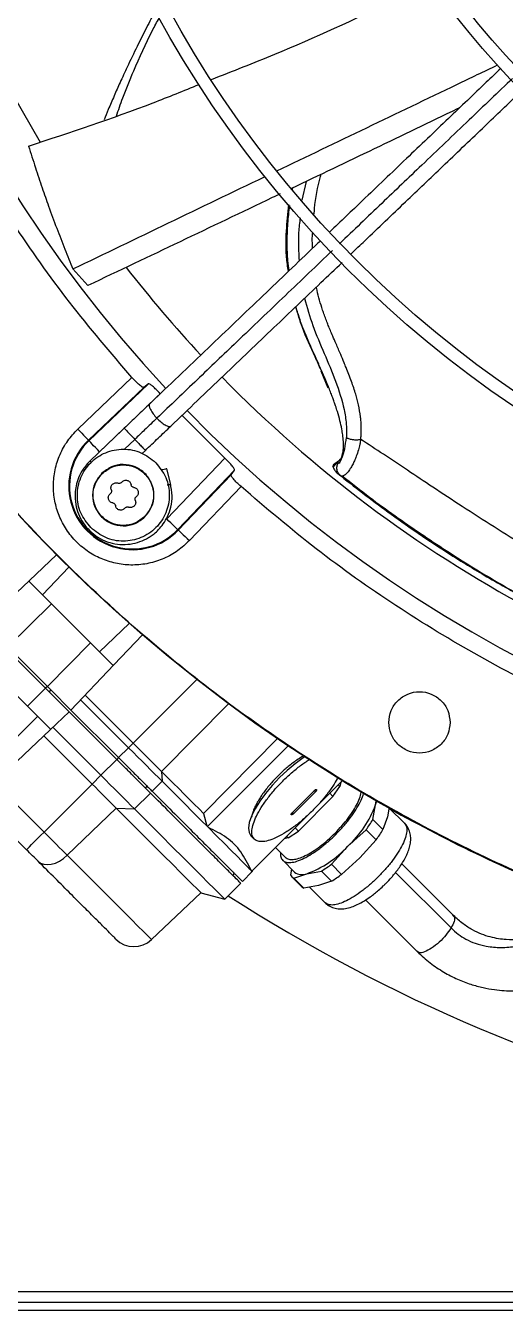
# Model space of a CAD drawing. Header units: inches. Extents: x 1229 to 1453, y -1023 to -720.
# Drawn here: x 1276.56 to 1280.26, y -999.56 to -989.65 of the extents above; entities that cross this region are included whole.
import ezdxf

# ---------------------------------------------------------------- set-up
doc = ezdxf.new("R2010")
doc.units = ezdxf.units.IN
doc.header["$MEASUREMENT"] = 0

msp = doc.modelspace()

# ---------------------------------------------------------------- linework, layer by layer
at = {"color": 18, "linetype": 'Continuous', "lineweight": 25, "true_color": 0x000000}
for p, q in [((1278.7254, -990.853), (1278.693, -990.9978)), ((1278.6202, -990.9147), (1278.6226, -990.9024)), ((1276.9271, -991.5281), (1277.0431, -991.6554)), ((1278.838, -992.3141), (1278.893, -992.4442)), ((1276.9651, -992.7628), (1277.3818, -992.3644)), ((1277.0467, -992.8482), (1277.4727, -992.4409)), ((1277.5089, -992.414), (1277.0505, -992.8522)), ((1277.5089, -992.414), (1277.4727, -992.4409)), ((1277.6008, -992.4895), (1277.1321, -992.9376)), ((1278.0983, -992.987), (1277.7683, -992.657)), ((1277.3225, -992.7562), (1277.0577, -993.0093)), ((1277.0505, -992.8522), (1277.0467, -992.8482)), ((1277.4041, -992.8416), (1277.3244, -992.9178)), ((1277.4607, -992.951), (1277.4857, -992.927)), ((1277.6502, -993.4557), (1278.0983, -992.987)), ((1278.9331, -993.0559), (1278.9321, -993.0521)), ((1278.9331, -993.0559), (1278.9684, -993.016)), ((1278.9741, -993.0099), (1278.9369, -993.038)), ((1278.9684, -993.016), (1278.9715, -993.0136)), ((1278.9684, -993.016), (1278.9723, -993.024)), ((1278.9807, -993.0046), (1278.9775, -993.0065)), ((1277.6812, -993.1904), (1277.6515, -993.0682)), ((1278.1738, -993.0789), (1277.7356, -993.5373)), ((1278.1469, -993.1151), (1277.7396, -993.5411)), ((1278.1469, -993.1151), (1278.1738, -993.0789)), ((1278.9683, -993.1048), (1278.9914, -993.1234)), ((1278.9861, -993.1187), (1278.9936, -993.1235)), ((1278.2234, -993.2059), (1277.825, -993.6227)), ((1277.7396, -993.5411), (1277.7356, -993.5373)), ((1276.5932, -993.9289), (1276.8011, -993.7316)), ((1276.8966, -993.8267), (1276.693, -994.0412)), ((1276.5932, -993.9289), (1276.2439, -994.2603)), ((1276.5904, -993.9386), (1276.5932, -993.9289)), ((1276.7626, -994.1108), (1276.5904, -993.9386)), ((1276.4249, -994.4413), (1276.7626, -994.1108)), ((1277.0616, -994.4098), (1276.7626, -994.1108)), ((1276.8495, -994.1976), (1276.8494, -994.1977)), ((1276.9747, -994.323), (1276.9748, -994.3229)), ((1277.1312, -994.4794), (1277.362, -994.2604)), ((1277.0616, -994.4098), (1276.7311, -994.7475)), ((1277.2338, -994.582), (1277.0616, -994.4098)), ((1277.2435, -994.5792), (1277.4627, -994.3482)), ((1276.7172, -994.7614), (1276.411, -994.4552)), ((1276.7311, -994.7475), (1276.4249, -994.4413)), ((1275.1668, -994.6029), (1276.5695, -996.0056)), ((1276.2733, -994.5959), (1276.5765, -994.8991)), ((1276.9121, -994.9285), (1277.2435, -994.5792)), ((1277.2435, -994.5792), (1277.2338, -994.582)), ((1277.882, -994.6931), (1277.3915, -995.1836)), ((1276.5765, -994.8991), (1276.7172, -994.7614)), ((1276.7311, -994.7475), (1276.717, -994.7613)), ((1276.8982, -994.9424), (1276.7172, -994.7614)), ((1276.7311, -994.7475), (1276.759, -994.7753)), ((1276.759, -994.7753), (1276.745, -994.7893)), ((1276.759, -994.7753), (1276.9121, -994.9285)), ((1277.0213, -994.8134), (1277.3915, -995.1836)), ((1276.5765, -994.8991), (1276.7538, -995.0764)), ((1276.9121, -994.9285), (1277.2794, -995.2957)), ((1276.9867, -994.8499), (1277.3559, -995.2192)), ((1278.1275, -994.8804), (1277.6108, -995.403)), ((1276.6555, -994.9781), (1276.2178, -995.4158)), ((1276.7526, -995.0805), (1276.8982, -994.9424)), ((1277.2654, -995.3097), (1276.8982, -994.9424)), ((1276.7526, -995.0805), (1276.3061, -995.5042)), ((1276.7035, -995.1271), (1277.0758, -995.4993)), ((1276.7526, -995.0805), (1276.7538, -995.0764)), ((1276.7725, -995.0617), (1277.1429, -995.4322)), ((1277.3559, -995.2192), (1277.2794, -995.2957)), ((1277.3915, -995.1836), (1277.3559, -995.2192)), ((1278.5088, -995.1438), (1277.9351, -995.7273)), ((1277.9645, -995.8278), (1278.5873, -995.205)), ((1277.1429, -995.4322), (1277.2654, -995.3097)), ((1277.2794, -995.2957), (1277.2654, -995.3097)), ((1277.6108, -995.403), (1277.6149, -995.4781)), ((1276.705, -995.8701), (1276.3231, -995.4881)), ((1277.0758, -995.4993), (1276.705, -995.8701)), ((1277.1429, -995.4322), (1277.0758, -995.4993)), ((1277.4856, -995.5299), (1277.4996, -995.516)), ((1277.6149, -995.4781), (1277.5387, -995.5551)), ((1279.0052, -995.4726), (1278.7861, -995.6917)), ((1278.932, -995.5957), (1278.9841, -995.5179)), ((1278.9841, -995.5179), (1278.972, -995.5058)), ((1278.9924, -995.4854), (1278.9841, -995.5179)), ((1277.4025, -995.6918), (1277.525, -995.5693)), ((1278.6205, -995.7182), (1278.7875, -995.5512)), ((1278.7971, -995.5607), (1278.63, -995.7277)), ((1278.932, -995.5957), (1278.665, -995.8627)), ((1278.7971, -995.5607), (1278.7875, -995.5512)), ((1278.9071, -995.5708), (1278.932, -995.5957)), ((1279.2598, -995.6601), (1279.2722, -995.6242)), ((1276.8836, -996.0486), (1277.2606, -995.6841)), ((1277.2606, -995.6841), (1277.4025, -995.6918)), ((1277.9351, -995.7273), (1277.9595, -995.8227)), ((1278.761, -995.7168), (1278.3073, -996.1705)), ((1278.6205, -995.7182), (1278.63, -995.7277)), ((1279.2396, -995.7734), (1279.2598, -995.6601)), ((1279.3644, -995.6789), (1279.3514, -995.7517)), ((1279.4839, -995.8022), (1279.3661, -995.6843)), ((1277.9595, -995.8227), (1277.9645, -995.8278)), ((1279.3172, -995.851), (1279.2396, -995.7734)), ((1279.3514, -995.7517), (1279.3172, -995.851)), ((1277.9716, -995.8348), (1277.9645, -995.8278)), ((1278.2995, -995.8983), (1278.3257, -995.9245)), ((1278.5872, -995.9148), (1278.5547, -995.9231)), ((1278.5751, -995.9027), (1278.5872, -995.9148)), ((1278.5872, -995.9148), (1278.665, -995.8627)), ((1278.665, -995.8627), (1278.6401, -995.8378)), ((1279.047, -995.9777), (1279.1875, -995.8512)), ((1279.1875, -995.8512), (1279.2651, -995.9287)), ((1278.4896, -995.9882), (1278.5668, -996.0654)), ((1278.9205, -996.1182), (1279.047, -995.9777)), ((1279.2651, -995.9287), (1279.1386, -996.0693)), ((1278.5445, -996.0876), (1278.6361, -996.1792)), ((1278.9981, -996.1958), (1278.9205, -996.1182)), ((1279.1386, -996.0693), (1278.9981, -996.1958)), ((1279.8612, -996.5135), (1279.4619, -996.1149)), ((1278.1592, -996.2035), (1278.1732, -996.1895)), ((1278.234, -996.2505), (1278.31, -996.1732)), ((1278.3073, -996.1705), (1278.3003, -996.1635)), ((1278.6123, -996.1554), (1278.6045, -996.1991)), ((1278.6152, -996.214), (1278.6928, -996.2916)), ((1278.6302, -996.2247), (1278.7294, -996.1905)), ((1278.7294, -996.1905), (1278.8428, -996.1703)), ((1278.8428, -996.1703), (1278.9203, -996.2479)), ((1279.4142, -996.1816), (1279.8424, -996.6091)), ((1278.098, -996.3872), (1278.2205, -996.2647)), ((1278.7077, -996.3023), (1278.6302, -996.2247)), ((1278.821, -996.2821), (1278.7077, -996.3023)), ((1278.7514, -996.2945), (1278.8715, -996.4146)), ((1278.9203, -996.2479), (1278.821, -996.2821)), ((1277.534, -996.6991), (1277.9145, -996.3381)), ((1277.9145, -996.3381), (1278.098, -996.3872)), ((1279.1833, -996.3931), (1279.5831, -996.7922)), ((1271.7734, -999.411), (1298.6274, -999.411)), ((1271.6974, -999.494), (1298.7033, -999.494)), ((1271.6974, -999.557), (1298.7033, -999.557))]:
    msp.add_line(p, q, dxfattribs=at)
at = {"color": 18, "linetype": 'Continuous', "lineweight": 25, "true_color": 0x000000, "flags": 128}
for points in [[(1276.9651, -992.7628), (1276.9808, -992.7793), (1276.996, -992.7951), (1277.01, -992.8098), (1277.0223, -992.8227), (1277.0324, -992.8333), (1277.0401, -992.8413), (1277.0449, -992.8463), (1277.0467, -992.8482)], [(1277.1321, -992.9376), (1277.1164, -992.9211), (1277.1012, -992.9052), (1277.0872, -992.8906), (1277.0749, -992.8777), (1277.0648, -992.8671), (1277.0571, -992.8591), (1277.0523, -992.8541), (1277.0505, -992.8522)], [(1277.7356, -993.5373), (1277.7337, -993.5355), (1277.7287, -993.5306), (1277.7207, -993.523), (1277.7101, -993.5129), (1277.6972, -993.5006), (1277.6825, -993.4866), (1277.6667, -993.4714), (1277.6502, -993.4557)], [(1277.7396, -993.5411), (1277.7415, -993.5429), (1277.7465, -993.5477), (1277.7545, -993.5554), (1277.7651, -993.5655), (1277.778, -993.5778), (1277.7926, -993.5918), (1277.8085, -993.607), (1277.825, -993.6227)], [(1277.3559, -995.2192), (1277.3911, -995.2543), (1277.4259, -995.2891), (1277.4602, -995.3234), (1277.4937, -995.3569), (1277.5262, -995.3894), (1277.5574, -995.4206), (1277.587, -995.4502), (1277.6149, -995.4781)], [(1277.3915, -995.1836), (1277.4212, -995.2134), (1277.4507, -995.2429), (1277.4798, -995.2719), (1277.5082, -995.3003), (1277.5357, -995.3278), (1277.5621, -995.3542), (1277.5872, -995.3794), (1277.6108, -995.403)], [(1278.7187, -995.2871), (1278.7017, -995.2983), (1278.6405, -995.3426), (1278.5791, -995.3937), (1278.5193, -995.45), (1278.4631, -995.5098), (1278.412, -995.5712), (1278.3676, -995.6324), (1278.3313, -995.6915), (1278.3042, -995.7467), (1278.2872, -995.7964), (1278.2806, -995.8391), (1278.2848, -995.8734), (1278.2995, -995.8983)], [(1277.9351, -995.7273), (1277.8996, -995.6918), (1277.8626, -995.6547), (1277.8241, -995.6162), (1277.7842, -995.5763), (1277.7428, -995.535), (1277.7001, -995.4923), (1277.6561, -995.4482), (1277.6108, -995.403)], [(1277.0758, -995.4993), (1277.1008, -995.5244), (1277.1257, -995.5492), (1277.1502, -995.5737), (1277.1741, -995.5976), (1277.1973, -995.6208), (1277.2195, -995.6431), (1277.2407, -995.6642), (1277.2606, -995.6841)], [(1277.1429, -995.4322), (1277.1781, -995.4674), (1277.2131, -995.5023), (1277.2475, -995.5367), (1277.2811, -995.5703), (1277.3136, -995.6028), (1277.3449, -995.6341), (1277.3746, -995.6638), (1277.4025, -995.6918)], [(1277.6149, -995.4781), (1277.6632, -995.5264), (1277.7102, -995.5734), (1277.7556, -995.6188), (1277.7996, -995.6628), (1277.842, -995.7052), (1277.8828, -995.7461), (1277.922, -995.7852), (1277.9595, -995.8227)], [(1279.2598, -995.6601), (1279.2653, -995.6301), (1279.2655, -995.6271)], [(1277.2606, -995.6841), (1277.3635, -995.787), (1277.4591, -995.8826), (1277.5467, -995.9703), (1277.626, -996.0495), (1277.6963, -996.1198), (1277.7574, -996.1809), (1277.8088, -996.2324), (1277.8503, -996.2739), (1277.8817, -996.3052), (1277.9027, -996.3262), (1277.9132, -996.3367), (1277.9145, -996.3381)], [(1277.4025, -995.6918), (1277.5076, -995.7968), (1277.6055, -995.8947), (1277.6957, -995.9849), (1277.7777, -996.0669), (1277.8512, -996.1404), (1277.9156, -996.2048), (1277.9707, -996.2599), (1278.0162, -996.3054), (1278.0519, -996.3411), (1278.0774, -996.3667), (1278.0929, -996.3821), (1278.098, -996.3872)], [(1276.5695, -996.0056), (1276.572, -996.003), (1276.5797, -995.9954), (1276.5922, -995.9829), (1276.609, -995.9661), (1276.6294, -995.9457), (1276.6529, -995.9222), (1276.6784, -995.8967), (1276.705, -995.8701)], [(1276.705, -995.8701), (1276.7292, -995.8943), (1276.7533, -995.9183), (1276.7769, -995.942), (1276.8, -995.9651), (1276.8224, -995.9875), (1276.8439, -996.009), (1276.8643, -996.0294), (1276.8836, -996.0486)], [(1277.9716, -995.8348), (1278.0368, -995.9), (1278.0955, -995.9587), (1278.1475, -996.0107), (1278.1925, -996.0557), (1278.2305, -996.0937), (1278.2611, -996.1243), (1278.2844, -996.1477), (1278.3003, -996.1635)], [(1276.6585, -996.0947), (1276.6783, -996.1093), (1276.7025, -996.1182), (1276.7302, -996.121), (1276.7605, -996.1177), (1276.7921, -996.1083), (1276.824, -996.0933), (1276.8548, -996.0732), (1276.8836, -996.0486)], [(1276.8836, -996.0486), (1276.986, -996.151), (1277.081, -996.2461), (1277.1682, -996.3333), (1277.247, -996.4121), (1277.317, -996.4821), (1277.3777, -996.5428), (1277.4289, -996.594), (1277.4702, -996.6353), (1277.5014, -996.6664), (1277.5223, -996.6873), (1277.5327, -996.6978), (1277.534, -996.6991)]]:
    msp.add_lwpolyline(points, dxfattribs=at)
at = {"color": 18, "linetype": 'Continuous', "lineweight": 25, "true_color": 0x000000}
for radius in [11.7126, 8.5704, 8.472, 6.6478, 6.5493]:
    msp.add_circle((1285.1106, -985.4772), radius, dxfattribs=at)
for centre, radius, start, end in [((1285.1106, -985.4772), 10.2157, 134.36248, 223.03765), ((1285.1106, -985.4772), 9.8425, 185.11809, 211.02291), ((1285.1106, -985.4772), 9.8425, 217.84433, 223.01247), ((1285.1106, -985.4772), 9.8425, 224.38828, 241.78244), ((1285.1106, -985.4772), 10.2157, 224.36307, 313.03719), ((1277.3853, -993.2025), 0.4901, 133.70945, 316.29055), ((1277.3853, -993.2025), 0.4845, 133.70945, 316.29055), ((1278.5041, -995.3837), 0.8047, 312.42938, 339.91093), ((1285.1106, -985.4772), 11.7147, 240.6662, 248.46866), ((1278.4286, -995.2862), 0.9461, 323.33505, 329.00594), ((1278.5053, -995.3632), 0.9471, 323.33688, 329.00174), ((1278.453, -995.4347), 0.8048, 290.08998, 317.56971), ((1278.3552, -995.3588), 0.9467, 300.9962, 306.6636), ((1279.5148, -994.9663), 1.7053, 224.92427, 225.05041), ((1278.6554, -996.1739), 0.0568, 206.37701, 243.62036), ((1278.693, -996.1008), 0.0968, 234.01337, 292.13898), ((1278.4324, -995.4359), 0.9473, 300.99767, 306.66173), ((1278.7334, -996.2507), 0.0576, 225.16947, 243.52556), ((1285.1106, -985.4772), 12.9331, 237.30348, 256.73333), ((1277.3985, -996.5563), 0.1969, 225, 313.5)]:
    msp.add_arc(centre, radius, start, end, dxfattribs=at)
for points, knots in [([(1296.8201, -985.4772), (1296.8153, -985.7326), (1296.8057, -986.2436), (1296.7277, -987.0067), (1296.6035, -987.7632), (1296.4292, -988.51), (1296.2066, -989.2438), (1295.9365, -989.9614), (1295.6201, -990.6599), (1295.2586, -991.3361), (1294.8537, -991.9873), (1294.407, -992.6106), (1293.9206, -993.2033), (1293.3964, -993.763), (1292.8368, -994.2871), (1292.244, -994.7736), (1291.6207, -995.2202), (1290.9696, -995.6252), (1290.2933, -995.9866), (1289.5949, -996.3031), (1288.8772, -996.5732), (1288.1434, -996.7958), (1287.3967, -996.9699), (1286.6401, -997.0948), (1285.877, -997.17), (1285.1106, -997.1951), (1284.3442, -997.17), (1283.5811, -997.0948), (1282.8246, -996.9699), (1282.0778, -996.7958), (1281.344, -996.5732), (1280.6264, -996.3031), (1279.9279, -995.9866), (1279.2517, -995.6252), (1278.6005, -995.2202), (1277.9772, -994.7736), (1277.3845, -994.2871), (1276.8248, -993.763), (1276.3006, -993.2033), (1275.8142, -992.6106), (1275.3675, -991.9873), (1274.9626, -991.3361), (1274.6012, -990.6599), (1274.2847, -989.9614), (1274.0146, -989.2438), (1273.792, -988.51), (1273.6177, -987.7632), (1273.4936, -987.0067), (1273.4156, -986.2436), (1273.4059, -985.7326), (1273.4011, -985.4772)], [0, 0, 0, 0, 0.020833, 0.041667, 0.0625, 0.083333, 0.104167, 0.125, 0.145833, 0.166667, 0.1875, 0.208333, 0.229167, 0.25, 0.270833, 0.291667, 0.3125, 0.333333, 0.354167, 0.375, 0.395833, 0.416667, 0.4375, 0.458333, 0.479167, 0.5, 0.520833, 0.541667, 0.5625, 0.583333, 0.604167, 0.625, 0.645833, 0.666667, 0.6875, 0.708333, 0.729167, 0.75, 0.770833, 0.791667, 0.8125, 0.833333, 0.854167, 0.875, 0.895833, 0.916667, 0.9375, 0.958333, 0.979167, 1, 1, 1, 1]), ([(1277.3818, -992.3644), (1277.2187, -992.1734), (1276.8923, -991.7913), (1276.4574, -991.175), (1276.0652, -990.5311), (1275.7218, -989.8598), (1275.4279, -989.1654), (1275.1854, -988.4515), (1274.9951, -987.7218), (1274.8595, -986.9802), (1274.7742, -986.2307), (1274.7637, -985.7283), (1274.7584, -985.4772)], [0, 0, 0, 0, 0.1, 0.2, 0.3, 0.4, 0.5, 0.6, 0.7, 0.8, 0.9, 1, 1, 1, 1]), ([(1277.9965, -990.0666), (1278.1591, -990.0026), (1278.6339, -989.8158), (1279.1973, -989.5611), (1279.5903, -989.357), (1279.6857, -989.3075)], [0, 0, 0, 0, 0.282847, 0.825957, 1, 1, 1, 1]), ([(1277.564, -989.5345), (1277.5406, -989.5791), (1277.4923, -989.6711), (1277.4197, -989.8168), (1277.352, -989.9579), (1277.2929, -990.0856), (1277.2441, -990.1949), (1277.2027, -990.2909), (1277.1782, -990.3517), (1277.1676, -990.3781)], [0, 0, 0, 0, 0.162065, 0.334017, 0.522299, 0.662139, 0.782984, 0.905809, 1, 1, 1, 1]), ([(1277.2625, -990.35), (1277.2783, -990.3033), (1277.3176, -990.1876), (1277.4106, -989.9638), (1277.5026, -989.7571), (1277.575, -989.6245), (1277.5928, -989.5921)], [0, 0, 0, 0, 0.183147, 0.453263, 0.866217, 1, 1, 1, 1]), ([(1278.4988, -990.7722), (1278.9616, -990.5498), (1279.5284, -990.2774), (1280.0968, -990.0048), (1280.2013, -989.9548)], [0, 0, 0, 0, 0.816318, 1, 1, 1, 1]), ([(1280.225, -989.9826), (1280.188, -990.0179), (1280.0535, -990.1465), (1279.8111, -990.3781), (1279.4929, -990.6822), (1279.1878, -990.9738), (1278.9913, -991.1616), (1278.907, -991.2421)], [0, 0, 0, 0, 0.0835496, 0.3042749, 0.5498946, 0.8070234, 1, 1, 1, 1]), ([(1280.3162, -990.0588), (1280.2044, -990.1656), (1279.9706, -990.3891), (1279.6347, -990.7101), (1279.3019, -991.0281), (1279.0912, -991.2295), (1278.9828, -991.333)], [0, 0, 0, 0, 0.2502395, 0.5233141, 0.754844, 1, 1, 1, 1]), ([(1276.5855, -990.5801), (1276.9075, -990.4744), (1277.3508, -990.3289), (1277.7825, -990.153), (1277.9007, -990.1049)], [0, 0, 0, 0, 0.726361, 1, 1, 1, 1]), ([(1279.0712, -991.412), (1279.1067, -991.378), (1279.2464, -991.2445), (1279.4822, -991.0192), (1279.7843, -990.7305), (1280.0734, -990.4542), (1280.2777, -990.2589), (1280.3802, -990.161), (1280.3912, -990.1505)], [0, 0, 0, 0, 0.081487, 0.319725, 0.537389, 0.768663, 0.975268, 1, 1, 1, 1]), ([(1279.9086, -990.2849), (1279.9023, -990.288), (1279.4698, -990.4976), (1279.0374, -990.7042), (1278.6112, -990.9078)], [0, 0, 0, 0, 0.014486, 1, 1, 1, 1]), ([(1276.5855, -990.5801), (1276.6029, -990.6358), (1276.6364, -990.7435), (1276.6883, -990.8982), (1276.7428, -991.0536), (1276.8009, -991.2111), (1276.8633, -991.3724), (1276.9061, -991.4769), (1276.9271, -991.5281)], [0, 0, 0, 0, 0.1737121, 0.3354176, 0.4850765, 0.663267, 0.8349163, 1, 1, 1, 1]), ([(1276.9271, -991.5281), (1277.4191, -991.2912), (1277.9127, -991.0536), (1278.4081, -990.8157), (1278.4098, -990.8149)], [0, 0, 0, 0, 0.9965927, 1, 1, 1, 1]), ([(1278.7868, -991.1049), (1278.7878, -991.0903), (1278.7947, -990.9933), (1278.8138, -990.8899), (1278.8386, -990.8037), (1278.8403, -990.7979)], [0, 0, 0, 0, 0.141268, 0.942002, 1, 1, 1, 1]), ([(1278.5237, -990.9498), (1278.5039, -990.9593), (1278.0098, -991.1965), (1277.5166, -991.4306), (1277.0431, -991.6554)], [0, 0, 0, 0, 0.039922, 1, 1, 1, 1]), ([(1278.5891, -991.5459), (1278.5861, -991.5281), (1278.5685, -991.4273), (1278.568, -991.2534), (1278.585, -991.0992), (1278.5925, -991.0313)], [0, 0, 0, 0, 0.106684, 0.607003, 1, 1, 1, 1]), ([(1278.5938, -991.5414), (1278.5904, -991.5157), (1278.5811, -991.4459), (1278.5783, -991.324), (1278.5816, -991.1818), (1278.5932, -991.0849), (1278.5987, -991.0387)], [0, 0, 0, 0, 0.156377, 0.425494, 0.726552, 1, 1, 1, 1]), ([(1278.679, -991.1338), (1278.6743, -991.1714), (1278.6606, -991.2833), (1278.6668, -991.3941), (1278.6709, -991.4677)], [0, 0, 0, 0, 0.336109, 1, 1, 1, 1]), ([(1278.7754, -991.3678), (1278.7735, -991.3412), (1278.7707, -991.3016), (1278.7745, -991.2615), (1278.7757, -991.2484)], [0, 0, 0, 0, 0.6729268, 1, 1, 1, 1]), ([(1278.8352, -991.3107), (1278.8207, -991.3246), (1278.6729, -991.4658), (1278.3841, -991.7418), (1277.9593, -992.1477), (1277.6688, -992.4253), (1277.5188, -992.5687)], [0, 0, 0, 0, 0.032898, 0.33349, 0.65575, 1, 1, 1, 1]), ([(1278.9278, -991.3856), (1278.8068, -991.5012), (1278.5597, -991.7373), (1278.2124, -992.0692), (1277.8823, -992.3847), (1277.6782, -992.5797), (1277.5748, -992.6786)], [0, 0, 0, 0, 0.266547, 0.544123, 0.76895, 1, 1, 1, 1]), ([(1277.682, -992.7395), (1277.8181, -992.6094), (1278.0819, -992.3573), (1278.4681, -991.9883), (1278.7719, -991.698), (1278.9475, -991.5301), (1279.0016, -991.4784)], [0, 0, 0, 0, 0.311548, 0.603974, 0.878039, 1, 1, 1, 1]), ([(1279.1459, -992.8421), (1279.1471, -992.8309), (1279.1494, -992.8081), (1279.1508, -992.7727), (1279.1504, -992.7357), (1279.1482, -992.7001), (1279.1425, -992.6466), (1279.1302, -992.5783), (1279.1063, -992.4877), (1279.0743, -992.3914), (1279.0427, -992.3112), (1279.0144, -992.2422), (1278.9886, -992.1813), (1278.959, -992.1129), (1278.9325, -992.0515), (1278.915, -992.0099), (1278.9014, -991.9769), (1278.8882, -991.944), (1278.8733, -991.9051), (1278.8589, -991.8651), (1278.834, -991.7886), (1278.8136, -991.723), (1278.8056, -991.6678), (1278.8053, -991.666)], [0, 0, 0, 0, 0.027042, 0.055285, 0.084683, 0.115205, 0.139598, 0.21203, 0.278995, 0.361372, 0.453763, 0.486964, 0.542329, 0.615244, 0.670256, 0.707616, 0.727502, 0.759007, 0.795903, 0.831181, 0.864899, 0.995632, 1, 1, 1, 1]), ([(1278.7136, -991.7537), (1278.7334, -991.8248), (1278.7741, -991.9713), (1278.8649, -992.1778), (1278.9539, -992.3897), (1279.0131, -992.5734), (1279.0373, -992.7218), (1279.036, -992.7923), (1279.0354, -992.827)], [0, 0, 0, 0, 0.196216, 0.4042114, 0.6080382, 0.8072007, 0.9047987, 1, 1, 1, 1]), ([(1278.8407, -992.3081), (1278.8256, -992.2739), (1278.7767, -992.1636), (1278.7005, -992.0072), (1278.6613, -991.873), (1278.6455, -991.8188)], [0, 0, 0, 0, 0.211328, 0.681393, 1, 1, 1, 1]), ([(1278.9007, -992.4452), (1278.8963, -992.4344), (1278.8852, -992.407), (1278.8639, -992.3566), (1278.8337, -992.2877), (1278.7991, -992.2109), (1278.767, -992.1394), (1278.7411, -992.0802), (1278.7199, -992.0298), (1278.6961, -991.9704), (1278.6719, -991.9035), (1278.6542, -991.849), (1278.6469, -991.8213), (1278.6461, -991.8182)], [0, 0, 0, 0, 0.050655, 0.129519, 0.240158, 0.38265, 0.503207, 0.589189, 0.670392, 0.746815, 0.874475, 0.985895, 1, 1, 1, 1]), ([(1277.4727, -992.4409), (1277.4698, -992.4409), (1277.464, -992.4409), (1277.4415, -992.4242), (1277.4127, -992.3979), (1277.392, -992.3754), (1277.3818, -992.3644)], [0, 0, 0, 0, 0.252802, 0.5036, 0.755766, 1, 1, 1, 1]), ([(1277.6008, -992.4895), (1277.5904, -992.4787), (1277.5692, -992.4567), (1277.5402, -992.4307), (1277.5176, -992.414), (1277.5118, -992.414), (1277.5089, -992.414)], [0, 0, 0, 0, 0.244785, 0.496752, 0.747374, 1, 1, 1, 1]), ([(1278.9715, -993.0136), (1278.974, -993.0119), (1278.9797, -993.0078), (1278.9873, -992.9989), (1278.9943, -992.9879), (1279.0008, -992.9737), (1279.0061, -992.9566), (1279.0104, -992.9343), (1279.0135, -992.903), (1279.0132, -992.8602), (1279.0082, -992.8099), (1278.9995, -992.7565), (1278.9859, -992.6962), (1278.9712, -992.6442), (1278.9591, -992.6055), (1278.951, -992.5809), (1278.9412, -992.5524), (1278.9296, -992.5201), (1278.9159, -992.484), (1278.9062, -992.4585), (1278.9007, -992.4453), (1278.9007, -992.4452)], [0, 0, 0, 0, 0.032637, 0.076037, 0.116203, 0.153153, 0.206736, 0.249654, 0.303413, 0.394056, 0.47299, 0.541349, 0.635071, 0.736494, 0.766177, 0.801543, 0.84258, 0.889271, 0.941595, 0.999522, 1, 1, 1, 1]), ([(1277.5188, -992.5687), (1277.4866, -992.5994), (1277.4224, -992.6608), (1277.3558, -992.7244), (1277.3225, -992.7562)], [0, 0, 0, 0, 0.5, 1, 1, 1, 1]), ([(1277.5188, -992.5687), (1277.5166, -992.5734), (1277.5123, -992.5827), (1277.5234, -992.6112), (1277.5447, -992.6449), (1277.5648, -992.6674), (1277.5748, -992.6786)], [0, 0, 0, 0, 0.257049, 0.514097, 0.757048, 1, 1, 1, 1]), ([(1277.3225, -992.7562), (1277.3238, -992.7576), (1277.3264, -992.7603), (1277.346, -992.7808), (1277.373, -992.809), (1277.3938, -992.8308), (1277.4041, -992.8416)], [0, 0, 0, 0, 0.257049, 0.514093, 0.757048, 1, 1, 1, 1]), ([(1277.5748, -992.6786), (1277.5434, -992.7085), (1277.4875, -992.762), (1277.4296, -992.8173), (1277.4041, -992.8416)], [0, 0, 0, 0, 0.5598946, 1, 1, 1, 1]), ([(1277.4857, -992.927), (1277.519, -992.8952), (1277.5856, -992.8316), (1277.6498, -992.7702), (1277.682, -992.7395)], [0, 0, 0, 0, 0.499997, 1, 1, 1, 1]), ([(1277.5748, -992.6786), (1277.5855, -992.6891), (1277.607, -992.7101), (1277.6397, -992.7329), (1277.6677, -992.7453), (1277.6772, -992.7414), (1277.682, -992.7395)], [0, 0, 0, 0, 0.242951, 0.485904, 0.742951, 1, 1, 1, 1]), ([(1277.825, -993.6227), (1277.7961, -993.6497), (1277.7375, -993.7045), (1277.6302, -993.7634), (1277.5126, -993.8015), (1277.3904, -993.8147), (1277.2704, -993.8036), (1277.1554, -993.7697), (1277.048, -993.7135), (1276.9523, -993.6355), (1276.8743, -993.5398), (1276.8181, -993.4324), (1276.7842, -993.3174), (1276.7731, -993.1974), (1276.7863, -993.0752), (1276.8243, -992.9576), (1276.8833, -992.8503), (1276.9381, -992.7917), (1276.9651, -992.7628)], [0, 0, 0, 0, 0.060996, 0.124061, 0.187995, 0.251491, 0.313297, 0.373714, 0.436213, 0.500001, 0.563787, 0.626287, 0.686703, 0.74851, 0.812006, 0.87594, 0.939005, 1, 1, 1, 1]), ([(1277.4041, -992.8416), (1277.4145, -992.8525), (1277.4353, -992.8742), (1277.4623, -992.9025), (1277.4818, -992.923), (1277.4844, -992.9257), (1277.4857, -992.927)], [0, 0, 0, 0, 0.24295, 0.485906, 0.74295, 1, 1, 1, 1]), ([(1278.9723, -993.024), (1278.9756, -993.0249), (1278.9825, -993.0267), (1279.0025, -992.9839), (1279.0242, -992.9183), (1279.0317, -992.8574), (1279.0354, -992.827)], [0, 0, 0, 0, 0.244464, 0.494334, 0.747923, 1, 1, 1, 1]), ([(1279.1459, -992.8421), (1279.1438, -992.8545), (1279.1391, -992.8824), (1279.1278, -992.9266), (1279.1135, -992.9694), (1279.0978, -993.0074), (1279.0821, -993.0396), (1279.0633, -993.0721), (1279.0425, -993.1004), (1279.0147, -993.1276), (1279.0006, -993.125), (1278.9914, -993.1234)], [0, 0, 0, 0, 0.072104, 0.161197, 0.268568, 0.350797, 0.434569, 0.526811, 0.651246, 0.771788, 1, 1, 1, 1]), ([(1279.0354, -992.827), (1279.0374, -992.8286), (1279.0416, -992.8318), (1279.0517, -992.8361), (1279.0649, -992.8399), (1279.0806, -992.8427), (1279.0978, -992.8444), (1279.1151, -992.8447), (1279.1315, -992.844), (1279.1412, -992.8427), (1279.1459, -992.8421)], [0, 0, 0, 0, 0.114965, 0.238126, 0.367412, 0.5, 0.63258, 0.761866, 0.885027, 1, 1, 1, 1]), ([(1280.6526, -993.8091), (1280.5757, -993.7635), (1280.4151, -993.6681), (1280.1734, -993.518), (1279.9331, -993.3639), (1279.7107, -993.2175), (1279.509, -993.0824), (1279.3244, -992.9589), (1279.2042, -992.8802), (1279.1459, -992.8421)], [0, 0, 0, 0, 0.14967, 0.313004, 0.476344, 0.62737, 0.758625, 0.882805, 1, 1, 1, 1]), ([(1277.0652, -993.5226), (1277.0362, -993.486), (1276.9781, -993.4129), (1276.9526, -993.2716), (1276.9797, -993.133), (1277.0587, -993.015), (1277.1767, -992.9361), (1277.3153, -992.909), (1277.4566, -992.9344), (1277.5297, -992.9925), (1277.5663, -993.0215)], [0, 0, 0, 0, 0.125, 0.25, 0.375, 0.500001, 0.625, 0.749999, 0.874999, 1, 1, 1, 1]), ([(1277.0593, -993.0078), (1277.0403, -993.0285), (1277.0043, -993.0676), (1276.97, -993.135), (1276.9507, -993.198), (1276.9415, -993.267), (1276.9459, -993.3405), (1276.968, -993.4182), (1277.0046, -993.4879), (1277.0557, -993.5491), (1277.119, -993.5984), (1277.1913, -993.6333), (1277.2694, -993.652), (1277.3491, -993.6537), (1277.4252, -993.6391), (1277.4829, -993.6153), (1277.5244, -993.5906), (1277.556, -993.5675), (1277.5903, -993.536), (1277.6264, -993.4924), (1277.6602, -993.4343), (1277.6853, -993.3612), (1277.6965, -993.2734), (1277.6849, -993.2126), (1277.6787, -993.1805)], [0, 0, 0, 0, 0.053382, 0.100932, 0.142641, 0.178504, 0.23321, 0.281766, 0.331512, 0.382107, 0.432737, 0.483366, 0.533996, 0.584626, 0.634211, 0.680743, 0.702868, 0.726028, 0.7554, 0.791298, 0.833716, 0.882645, 0.938077, 1, 1, 1, 1]), ([(1277.0593, -993.0078), (1277.0598, -993.0083), (1277.0604, -993.009), (1277.0681, -993.0171), (1277.0696, -993.0186)], [0, 0, 0, 0, 0.812989, 1, 1, 1, 1]), ([(1277.5663, -993.0215), (1277.5953, -993.0581), (1277.6534, -993.1312), (1277.6788, -993.2725), (1277.6517, -993.4111), (1277.5728, -993.5291), (1277.4547, -993.608), (1277.3162, -993.6351), (1277.1749, -993.6097), (1277.1017, -993.5516), (1277.0652, -993.5226)], [0, 0, 0, 0, 0.124999, 0.25, 0.375, 0.499999, 0.625001, 0.750001, 0.875, 1, 1, 1, 1]), ([(1277.4828, -993.4391), (1277.5021, -993.4147), (1277.5408, -993.366), (1277.5578, -993.2717), (1277.5397, -993.1794), (1277.4871, -993.1007), (1277.4084, -993.0481), (1277.316, -993.03), (1277.2218, -993.047), (1277.1731, -993.0857), (1277.1487, -993.105)], [0, 0, 0, 0, 0.125, 0.25, 0.375, 0.5, 0.625002, 0.750002, 0.875001, 1, 1, 1, 1]), ([(1277.1511, -993.1075), (1277.1752, -993.0884), (1277.2232, -993.0502), (1277.316, -993.0335), (1277.4071, -993.0513), (1277.4846, -993.1032), (1277.5365, -993.1807), (1277.5543, -993.2717), (1277.5375, -993.3646), (1277.4994, -993.4126), (1277.4803, -993.4366)], [0, 0, 0, 0, 0.125002, 0.25, 0.375001, 0.500001, 0.625, 0.75, 0.875, 1, 1, 1, 1]), ([(1278.1738, -993.0789), (1278.1738, -993.076), (1278.1738, -993.0701), (1278.1571, -993.0476), (1278.1311, -993.0186), (1278.1091, -992.9974), (1278.0983, -992.987)], [0, 0, 0, 0, 0.252625, 0.503249, 0.75522, 1, 1, 1, 1]), ([(1278.9372, -993.0378), (1278.9369, -993.038), (1278.9353, -993.0394), (1278.9334, -993.0427), (1278.9318, -993.0474), (1278.932, -993.0505), (1278.9321, -993.0521)], [0, 0, 0, 0, 0.077606, 0.370576, 0.668869, 1, 1, 1, 1]), ([(1278.9914, -993.1234), (1278.985, -993.117), (1278.9717, -993.104), (1278.962, -993.0771), (1278.9614, -993.0488), (1278.9687, -993.032), (1278.9723, -993.024)], [0, 0, 0, 0, 0.245989, 0.50528, 0.761672, 1, 1, 1, 1]), ([(1278.9814, -993.0072), (1278.9808, -993.0073), (1278.9789, -993.0075), (1278.9759, -993.0087), (1278.9718, -993.0112), (1278.9698, -993.0141), (1278.9684, -993.016)], [0, 0, 0, 0, 0.1161357, 0.3485612, 0.57636, 1, 1, 1, 1]), ([(1277.1487, -993.105), (1277.1293, -993.1294), (1277.0906, -993.1781), (1277.0737, -993.2724), (1277.0917, -993.3647), (1277.1444, -993.4434), (1277.2231, -993.496), (1277.3154, -993.5141), (1277.4096, -993.4971), (1277.4584, -993.4584), (1277.4828, -993.4391)], [0, 0, 0, 0, 0.125001, 0.250001, 0.375001, 0.500002, 0.625001, 0.75, 0.874999, 1, 1, 1, 1]), ([(1277.4803, -993.4366), (1277.4563, -993.4557), (1277.4083, -993.4939), (1277.3154, -993.5106), (1277.2244, -993.4928), (1277.1468, -993.4409), (1277.095, -993.3634), (1277.0772, -993.2724), (1277.0939, -993.1795), (1277.1321, -993.1315), (1277.1511, -993.1075)], [0, 0, 0, 0, 0.1249995, 0.2500014, 0.3750001, 0.5000023, 0.6250007, 0.7500012, 0.8750016, 1, 1, 1, 1]), ([(1277.65, -993.0685), (1277.6504, -993.0684), (1277.652, -993.068), (1277.641, -993.0707), (1277.6246, -993.0747), (1277.6093, -993.0784), (1277.605, -993.0795)], [0, 0, 0, 0, 0.1242206, 0.4894408, 0.8549636, 1, 1, 1, 1]), ([(1278.2234, -993.2059), (1278.2123, -993.1958), (1278.1899, -993.1751), (1278.1636, -993.1463), (1278.1469, -993.1238), (1278.1469, -993.118), (1278.1469, -993.1151)], [0, 0, 0, 0, 0.244229, 0.4964, 0.7472, 1, 1, 1, 1]), ([(1278.9331, -993.0559), (1278.9371, -993.065), (1278.9456, -993.0839), (1278.9605, -993.0976), (1278.9683, -993.1048)], [0, 0, 0, 0, 0.4786489, 1, 1, 1, 1]), ([(1278.9914, -993.1234), (1279.0559, -993.1742), (1279.1838, -993.2751), (1279.3865, -993.4247), (1279.5897, -993.5676), (1279.7294, -993.6593), (1279.7952, -993.7025)], [0, 0, 0, 0, 0.248584, 0.493115, 0.76134, 1, 1, 1, 1]), ([(1279.003, -993.1233), (1279.0735, -993.1789), (1279.2729, -993.3364), (1279.6064, -993.5695), (1280.0021, -993.8292), (1280.2697, -993.9834), (1280.4035, -994.0605)], [0, 0, 0, 0, 0.1541262, 0.4361562, 0.718071, 1, 1, 1, 1]), ([(1277.2235, -993.2324), (1277.2242, -993.2349), (1277.2257, -993.2398), (1277.2248, -993.2476), (1277.2217, -993.2549), (1277.218, -993.2584), (1277.216, -993.2602)], [0, 0, 0, 0, 0.253943, 0.496815, 0.74413, 1, 1, 1, 1]), ([(1277.2235, -993.2324), (1277.2222, -993.2284), (1277.2198, -993.2207), (1277.2208, -993.2086), (1277.2246, -993.1975), (1277.2297, -993.1915), (1277.2322, -993.1885)], [0, 0, 0, 0, 0.27246, 0.509123, 0.759167, 1, 1, 1, 1]), ([(1277.2322, -993.1885), (1277.2352, -993.186), (1277.2412, -993.1809), (1277.2523, -993.1771), (1277.2644, -993.1761), (1277.272, -993.1785), (1277.2761, -993.1798)], [0, 0, 0, 0, 0.24083, 0.49087, 0.727521, 1, 1, 1, 1]), ([(1277.3039, -993.1724), (1277.3021, -993.1743), (1277.2986, -993.178), (1277.2914, -993.1811), (1277.2835, -993.1821), (1277.2786, -993.1806), (1277.2761, -993.1798)], [0, 0, 0, 0, 0.256059, 0.500137, 0.743993, 1, 1, 1, 1]), ([(1277.3039, -993.1724), (1277.3068, -993.1692), (1277.3122, -993.1633), (1277.3232, -993.1581), (1277.3347, -993.156), (1277.3464, -993.1574), (1277.3573, -993.1621), (1277.3663, -993.1696), (1277.3731, -993.1797), (1277.3749, -993.1875), (1277.3758, -993.1916)], [0, 0, 0, 0, 0.136212, 0.254551, 0.379555, 0.499975, 0.620367, 0.745384, 0.863732, 1, 1, 1, 1]), ([(1277.3962, -993.212), (1277.3936, -993.2114), (1277.3886, -993.2102), (1277.3823, -993.2055), (1277.3776, -993.1992), (1277.3764, -993.1942), (1277.3758, -993.1916)], [0, 0, 0, 0, 0.256051, 0.500009, 0.743967, 1, 1, 1, 1]), ([(1277.3962, -993.212), (1277.4003, -993.2129), (1277.4081, -993.2147), (1277.4182, -993.2215), (1277.4257, -993.2305), (1277.4304, -993.2414), (1277.4318, -993.2531), (1277.4297, -993.2647), (1277.4244, -993.2756), (1277.4185, -993.2811), (1277.4154, -993.2839)], [0, 0, 0, 0, 0.136254, 0.254613, 0.379604, 0.500015, 0.621526, 0.744, 0.866488, 1, 1, 1, 1]), ([(1277.681, -993.1896), (1277.6797, -993.19), (1277.6774, -993.1905), (1277.6615, -993.1944), (1277.6549, -993.196)], [0, 0, 0, 0, 0.587333, 1, 1, 1, 1]), ([(1291.9979, -993.2059), (1291.8068, -993.3691), (1291.4248, -993.6954), (1290.8084, -994.1304), (1290.1646, -994.5225), (1289.4932, -994.866), (1288.7989, -995.1599), (1288.0849, -995.4024), (1287.3552, -995.5925), (1286.6137, -995.7289), (1285.8641, -995.8111), (1285.1106, -995.8385), (1284.3571, -995.8111), (1283.6076, -995.7289), (1282.866, -995.5925), (1282.1363, -995.4024), (1281.4224, -995.1599), (1280.728, -994.866), (1280.0567, -994.5225), (1279.4128, -994.1304), (1278.7965, -993.6954), (1278.4144, -993.3691), (1278.2234, -993.2059)], [0, 0, 0, 0, 0.05, 0.1, 0.15, 0.2, 0.25, 0.3, 0.35, 0.4, 0.45, 0.5, 0.55, 0.6, 0.65, 0.7, 0.75, 0.8, 0.85, 0.9, 0.95, 1, 1, 1, 1]), ([(1277.2353, -993.3321), (1277.2311, -993.3312), (1277.2234, -993.3294), (1277.2133, -993.3226), (1277.2058, -993.3136), (1277.2011, -993.3028), (1277.1997, -993.291), (1277.2018, -993.2795), (1277.207, -993.2685), (1277.2129, -993.2631), (1277.216, -993.2602)], [0, 0, 0, 0, 0.136237, 0.254601, 0.379597, 0.500017, 0.620413, 0.745441, 0.863768, 1, 1, 1, 1]), ([(1277.2353, -993.3321), (1277.2379, -993.3327), (1277.2429, -993.3339), (1277.2492, -993.3386), (1277.2539, -993.3449), (1277.255, -993.3499), (1277.2556, -993.3525)], [0, 0, 0, 0, 0.256058, 0.500006, 0.743965, 1, 1, 1, 1]), ([(1277.408, -993.3117), (1277.4092, -993.3156), (1277.4117, -993.3233), (1277.4107, -993.3355), (1277.4067, -993.3467), (1277.4017, -993.3527), (1277.3992, -993.3556)], [0, 0, 0, 0, 0.263336, 0.515144, 0.763708, 1, 1, 1, 1]), ([(1277.408, -993.3117), (1277.4072, -993.3091), (1277.4057, -993.3042), (1277.4066, -993.2964), (1277.4098, -993.2892), (1277.4135, -993.2857), (1277.4154, -993.2839)], [0, 0, 0, 0, 0.255959, 0.4999, 0.743913, 1, 1, 1, 1]), ([(1277.3276, -993.3718), (1277.3247, -993.3749), (1277.3193, -993.3808), (1277.3083, -993.386), (1277.2968, -993.3881), (1277.285, -993.3867), (1277.2741, -993.382), (1277.2652, -993.3745), (1277.2583, -993.3644), (1277.2566, -993.3566), (1277.2556, -993.3525)], [0, 0, 0, 0, 0.136224, 0.254563, 0.379566, 0.499961, 0.620374, 0.745372, 0.863733, 1, 1, 1, 1]), ([(1277.3276, -993.3718), (1277.3294, -993.3698), (1277.3328, -993.3661), (1277.3401, -993.363), (1277.3479, -993.362), (1277.3528, -993.3635), (1277.3553, -993.3643)], [0, 0, 0, 0, 0.256086, 0.500109, 0.743979, 1, 1, 1, 1]), ([(1277.3992, -993.3556), (1277.3963, -993.3581), (1277.3903, -993.3632), (1277.3791, -993.367), (1277.367, -993.368), (1277.3594, -993.3656), (1277.3553, -993.3643)], [0, 0, 0, 0, 0.240783, 0.49082, 0.72747, 1, 1, 1, 1]), ([(1279.7952, -993.7025), (1279.836, -993.7284), (1279.9235, -993.7843), (1280.0652, -993.8697), (1280.224, -993.9619), (1280.3357, -994.0233), (1280.3936, -994.0551)], [0, 0, 0, 0, 0.204357, 0.439519, 0.709892, 1, 1, 1, 1]), ([(1279.3626, -995.0239), (1279.3661, -994.993), (1279.3732, -994.9312), (1279.4279, -994.8525), (1279.5059, -994.8), (1279.5988, -994.7815), (1279.6917, -994.8), (1279.7697, -994.8525), (1279.8244, -994.9312), (1279.8315, -994.993), (1279.835, -995.0239)], [0, 0, 0, 0, 0.125001, 0.25, 0.374999, 0.5, 0.625, 0.75, 0.875, 1, 1, 1, 1]), ([(1279.835, -995.0239), (1279.8315, -995.0548), (1279.8244, -995.1167), (1279.7697, -995.1953), (1279.6917, -995.2478), (1279.5988, -995.2663), (1279.5059, -995.2478), (1279.4279, -995.1953), (1279.3732, -995.1167), (1279.3661, -995.0548), (1279.3626, -995.0239)], [0, 0, 0, 0, 0.125, 0.25, 0.375, 0.5, 0.625001, 0.75, 0.875, 1, 1, 1, 1]), ([(1277.525, -995.5693), (1277.5063, -995.5505), (1277.4688, -995.513), (1277.4042, -995.4484), (1277.336, -995.3802), (1277.2889, -995.3332), (1277.2654, -995.3097)], [0, 0, 0, 0, 0.2500005, 0.5000029, 0.75, 1, 1, 1, 1]), ([(1277.2794, -995.2957), (1277.3028, -995.3192), (1277.3498, -995.3662), (1277.418, -995.4344), (1277.4825, -995.4989), (1277.52, -995.5364), (1277.5387, -995.5551)], [0, 0, 0, 0, 0.249997, 0.5, 0.749998, 1, 1, 1, 1]), ([(1278.3257, -995.9245), (1278.3195, -995.9158), (1278.307, -995.8983), (1278.3053, -995.8569), (1278.3163, -995.8061), (1278.3407, -995.7468), (1278.3773, -995.6816), (1278.4248, -995.6128), (1278.4814, -995.5432), (1278.5448, -995.4754), (1278.6125, -995.4122), (1278.6822, -995.3552), (1278.7273, -995.3252), (1278.7498, -995.3102)], [0, 0, 0, 0, 0.090974, 0.181948, 0.272922, 0.363896, 0.454871, 0.545844, 0.636819, 0.727794, 0.818767, 0.909742, 1, 1, 1, 1]), ([(1278.7033, -995.2831), (1278.703, -995.2832), (1278.6902, -995.29), (1278.6638, -995.307), (1278.6374, -995.3261), (1278.6245, -995.3355)], [0, 0, 0, 0, 0.010939, 0.514318, 1, 1, 1, 1]), ([(1278.6245, -995.3355), (1278.623, -995.3366), (1278.6107, -995.3453), (1278.5879, -995.3639), (1278.5498, -995.3961), (1278.5234, -995.4216), (1278.5069, -995.4376)], [0, 0, 0, 0, 0.038552, 0.311302, 0.569227, 1, 1, 1, 1]), ([(1278.9706, -995.446), (1278.9611, -995.4637), (1278.9402, -995.5028), (1278.8944, -995.5681), (1278.8382, -995.6376), (1278.7747, -995.7054), (1278.7069, -995.7688), (1278.6373, -995.8253), (1278.5686, -995.8728), (1278.5033, -995.9095), (1278.444, -995.9339), (1278.3933, -995.9449), (1278.3518, -995.9432), (1278.3344, -995.9307), (1278.3257, -995.9245)], [0, 0, 0, 0, 0.070238, 0.154762, 0.239286, 0.323811, 0.408333, 0.492858, 0.577381, 0.661905, 0.746428, 0.830953, 0.915477, 1, 1, 1, 1]), ([(1278.5069, -995.4376), (1278.4899, -995.4552), (1278.4662, -995.4798), (1278.4343, -995.5171), (1278.4096, -995.5483), (1278.3906, -995.5737), (1278.3822, -995.5867), (1278.3814, -995.588)], [0, 0, 0, 0, 0.360307, 0.503008, 0.737273, 0.974787, 1, 1, 1, 1]), ([(1278.2205, -996.2647), (1278.2183, -996.2625), (1278.2138, -996.258), (1278.1778, -996.2221), (1278.1209, -996.1651), (1278.0416, -996.0858), (1277.9414, -995.9856), (1277.8211, -995.8653), (1277.6834, -995.7277), (1277.5778, -995.6221), (1277.525, -995.5693)], [0, 0, 0, 0, 0.125, 0.25, 0.375, 0.5, 0.625, 0.75, 0.875, 1, 1, 1, 1]), ([(1277.5387, -995.5551), (1277.5915, -995.6079), (1277.6971, -995.7135), (1277.8347, -995.8511), (1277.955, -995.9714), (1278.0552, -996.0715), (1278.1345, -996.1509), (1278.1914, -996.2078), (1278.2274, -996.2438), (1278.2318, -996.2482), (1278.2341, -996.2504)], [0, 0, 0, 0, 0.125, 0.25, 0.375, 0.5, 0.625, 0.75, 0.875, 1, 1, 1, 1]), ([(1278.3814, -995.588), (1278.374, -995.5992), (1278.3581, -995.623), (1278.3385, -995.6584), (1278.3222, -995.6935), (1278.3104, -995.7258), (1278.3066, -995.7452), (1278.3047, -995.7545)], [0, 0, 0, 0, 0.18331, 0.390791, 0.599586, 0.808177, 1, 1, 1, 1]), ([(1278.7875, -995.5512), (1278.7886, -995.55), (1278.7906, -995.5478), (1278.7942, -995.5445), (1278.7976, -995.5421), (1278.8005, -995.5407), (1278.8032, -995.54), (1278.8044, -995.5406), (1278.8052, -995.541)], [0, 0, 0, 0, 0.1553389, 0.2906601, 0.5003397, 0.6307464, 0.7576791, 1, 1, 1, 1]), ([(1278.8052, -995.541), (1278.8056, -995.5418), (1278.8063, -995.543), (1278.8057, -995.546), (1278.8047, -995.5492), (1278.8027, -995.553), (1278.8, -995.5572), (1278.7981, -995.5595), (1278.7971, -995.5607)], [0, 0, 0, 0, 0.24244, 0.369509, 0.500055, 0.709539, 0.844761, 1, 1, 1, 1]), ([(1278.9478, -995.8785), (1278.9661, -995.8596), (1279.0025, -995.8217), (1279.0504, -995.7623), (1279.0907, -995.7039), (1279.1221, -995.6483), (1279.1419, -995.5986), (1279.1511, -995.5659), (1279.1501, -995.5531), (1279.15, -995.5516)], [0, 0, 0, 0, 0.163028, 0.326058, 0.489085, 0.652113, 0.815141, 0.97817, 1, 1, 1, 1]), ([(1278.9555, -995.8861), (1278.9751, -995.8657), (1279.0144, -995.8248), (1279.066, -995.7608), (1279.1097, -995.6978), (1279.1428, -995.6383), (1279.1629, -995.5922), (1279.1671, -995.5699), (1279.1684, -995.5626)], [0, 0, 0, 0, 0.182412, 0.364822, 0.547234, 0.729645, 0.912058, 1, 1, 1, 1]), ([(1278.6103, -995.7358), (1278.6099, -995.7351), (1278.6093, -995.7339), (1278.6101, -995.7311), (1278.6115, -995.7283), (1278.6139, -995.7249), (1278.6171, -995.7213), (1278.6193, -995.7193), (1278.6205, -995.7182)], [0, 0, 0, 0, 0.242458, 0.369482, 0.500039, 0.709563, 0.84477, 1, 1, 1, 1]), ([(1278.63, -995.7277), (1278.6288, -995.7288), (1278.6265, -995.7307), (1278.6223, -995.7334), (1278.6185, -995.7353), (1278.6153, -995.7364), (1278.6123, -995.7369), (1278.6111, -995.7363), (1278.6103, -995.7358)], [0, 0, 0, 0, 0.1552961, 0.2905966, 0.5003508, 0.6307404, 0.757698, 1, 1, 1, 1]), ([(1279.4839, -995.8022), (1279.4897, -995.8102), (1279.5011, -995.8262), (1279.5027, -995.8641), (1279.4926, -995.9107), (1279.4702, -995.965), (1279.4366, -996.0248), (1279.393, -996.0878), (1279.3414, -996.1518), (1279.3021, -996.1927), (1279.2825, -996.2131)], [0, 0, 0, 0, 0.125, 0.249999, 0.374999, 0.5, 0.625, 0.75, 0.875, 1, 1, 1, 1]), ([(1279.3374, -996.2681), (1279.3538, -996.2511), (1279.3768, -996.2272), (1279.4076, -996.1906), (1279.4319, -996.1595), (1279.4577, -996.1227), (1279.4809, -996.0848), (1279.5011, -996.0458), (1279.5172, -996.0059), (1279.5282, -995.9652), (1279.5326, -995.9239), (1279.5289, -995.8826), (1279.5151, -995.8439), (1279.4993, -995.8162), (1279.486, -995.8052), (1279.4834, -995.8031)], [0, 0, 0, 0, 0.113007, 0.158498, 0.233296, 0.309499, 0.390292, 0.473904, 0.560365, 0.649841, 0.738957, 0.822155, 0.901538, 0.981053, 1, 1, 1, 1]), ([(1278.3003, -996.1635), (1278.2762, -996.1147), (1278.228, -996.0173), (1278.1178, -995.907), (1278.0204, -995.8589), (1277.9716, -995.8348)], [0, 0, 0, 0, 0.334039, 0.665958, 1, 1, 1, 1]), ([(1278.5279, -996.0264), (1278.5277, -996.0387), (1278.5275, -996.0641), (1278.5427, -996.0895), (1278.569, -996.1043), (1278.6063, -996.1065), (1278.653, -996.0962), (1278.7073, -996.0739), (1278.7671, -996.0403), (1278.8301, -995.9967), (1278.8942, -995.9451), (1278.935, -995.9058), (1278.9555, -995.8861)], [0, 0, 0, 0, 0.094601, 0.195201, 0.2958, 0.396401, 0.497002, 0.597601, 0.6982, 0.7988, 0.8994, 1, 1, 1, 1]), ([(1278.5668, -996.0654), (1278.5742, -996.0707), (1278.589, -996.0812), (1278.6242, -996.0827), (1278.6674, -996.0734), (1278.7178, -996.0526), (1278.7732, -996.0215), (1278.8316, -995.981), (1278.891, -995.9332), (1278.9289, -995.8967), (1278.9478, -995.8785)], [0, 0, 0, 0, 0.125, 0.250001, 0.375, 0.499999, 0.625, 0.75, 0.875, 1, 1, 1, 1]), ([(1276.6585, -996.0947), (1276.6451, -996.0813), (1276.6183, -996.0545), (1276.5857, -996.0219), (1276.5695, -996.0056)], [0, 0, 0, 0, 0.5000018, 1, 1, 1, 1]), ([(1277.2593, -996.6955), (1277.2575, -996.6937), (1277.2538, -996.6899), (1277.2233, -996.6595), (1277.1742, -996.6103), (1277.1049, -996.541), (1277.017, -996.4532), (1276.912, -996.3482), (1276.7934, -996.2296), (1276.7032, -996.1394), (1276.6585, -996.0947)], [0, 0, 0, 0, 0.122394, 0.246995, 0.373112, 0.5, 0.626888, 0.753004, 0.877605, 1, 1, 1, 1]), ([(1279.2825, -996.2131), (1279.262, -996.2328), (1279.2212, -996.2721), (1279.1571, -996.3237), (1279.0941, -996.3673), (1279.0343, -996.4008), (1278.98, -996.4233), (1278.9335, -996.4333), (1278.8955, -996.4318), (1278.8795, -996.4203), (1278.8715, -996.4146)], [0, 0, 0, 0, 0.1249999, 0.2500008, 0.3750017, 0.5000002, 0.625, 0.7500013, 0.8750009, 1, 1, 1, 1]), ([(1278.872, -996.4136), (1278.8802, -996.4214), (1278.8997, -996.44), (1278.9387, -996.4562), (1278.9834, -996.4635), (1279.0293, -996.4601), (1279.0744, -996.4483), (1279.1229, -996.4285), (1279.1705, -996.4024), (1279.2157, -996.3723), (1279.2521, -996.3447), (1279.2859, -996.3166), (1279.314, -996.2912), (1279.3316, -996.2738), (1279.3374, -996.2681)], [0, 0, 0, 0, 0.063838, 0.153744, 0.240087, 0.336806, 0.441888, 0.53321, 0.651993, 0.746434, 0.817811, 0.881376, 0.961162, 1, 1, 1, 1]), ([(1279.8424, -996.6091), (1279.8604, -996.6257), (1279.8946, -996.6574), (1279.9593, -996.6983), (1280.0336, -996.731), (1280.126, -996.7543), (1280.2344, -996.7627), (1280.3543, -996.751), (1280.4854, -996.7144), (1280.6182, -996.648), (1280.7359, -996.5531), (1280.8162, -996.4652), (1280.848, -996.4072), (1280.8571, -996.3906)], [0, 0, 0, 0, 0.045075, 0.086149, 0.133673, 0.190131, 0.268527, 0.36419, 0.475977, 0.625073, 0.788053, 0.939621, 1, 1, 1, 1]), ([(1280.861, -996.3902), (1280.8432, -996.4178), (1280.8094, -996.4703), (1280.7332, -996.5473), (1280.6483, -996.6081), (1280.5806, -996.6429), (1280.5254, -996.6646), (1280.4784, -996.6793), (1280.424, -996.6916), (1280.3563, -996.7005), (1280.2642, -996.7017), (1280.1663, -996.6868), (1280.0769, -996.6577), (1280.0051, -996.6242), (1279.9293, -996.5763), (1279.885, -996.5354), (1279.8612, -996.5135)], [0, 0, 0, 0, 0.137892, 0.261952, 0.369888, 0.460554, 0.504868, 0.553018, 0.604059, 0.659063, 0.730059, 0.8116, 0.854059, 0.897771, 0.944993, 1, 1, 1, 1]), ([(1279.8529, -996.5115), (1279.8588, -996.5149), (1279.8722, -996.5227), (1279.869, -996.5582), (1279.8513, -996.5922), (1279.8424, -996.6091)], [0, 0, 0, 0, 0.280739, 0.64036, 1, 1, 1, 1]), ([(1279.8424, -996.6091), (1279.8301, -996.6275), (1279.8055, -996.6641), (1279.7509, -996.7205), (1279.6914, -996.7678), (1279.6358, -996.7968), (1279.5951, -996.8043), (1279.5855, -996.791), (1279.5813, -996.7852)], [0, 0, 0, 0, 0.165111, 0.330209, 0.507694, 0.685177, 0.862658, 1, 1, 1, 1]), ([(1279.5831, -996.7922), (1279.615, -996.8218), (1279.6765, -996.8787), (1279.7834, -996.95), (1279.8896, -997.0048), (1279.9921, -997.044), (1280.0878, -997.0701), (1280.2, -997.0901), (1280.3181, -997.0967), (1280.4335, -997.0887), (1280.5279, -997.0727), (1280.6077, -997.0522), (1280.6873, -997.0251), (1280.7707, -996.9888), (1280.8578, -996.9407), (1280.9445, -996.8808), (1281.0305, -996.8064), (1281.1201, -996.7117), (1281.1717, -996.6335), (1281.1985, -996.593)], [0, 0, 0, 0, 0.057601, 0.110962, 0.160842, 0.207679, 0.251689, 0.2929, 0.366277, 0.425963, 0.474192, 0.520181, 0.563915, 0.61917, 0.680126, 0.749294, 0.826314, 0.910017, 1, 1, 1, 1])]:
    msp.add_open_spline(points, degree=3, knots=knots, dxfattribs=at)

doc.saveas('drawing.dxf')
